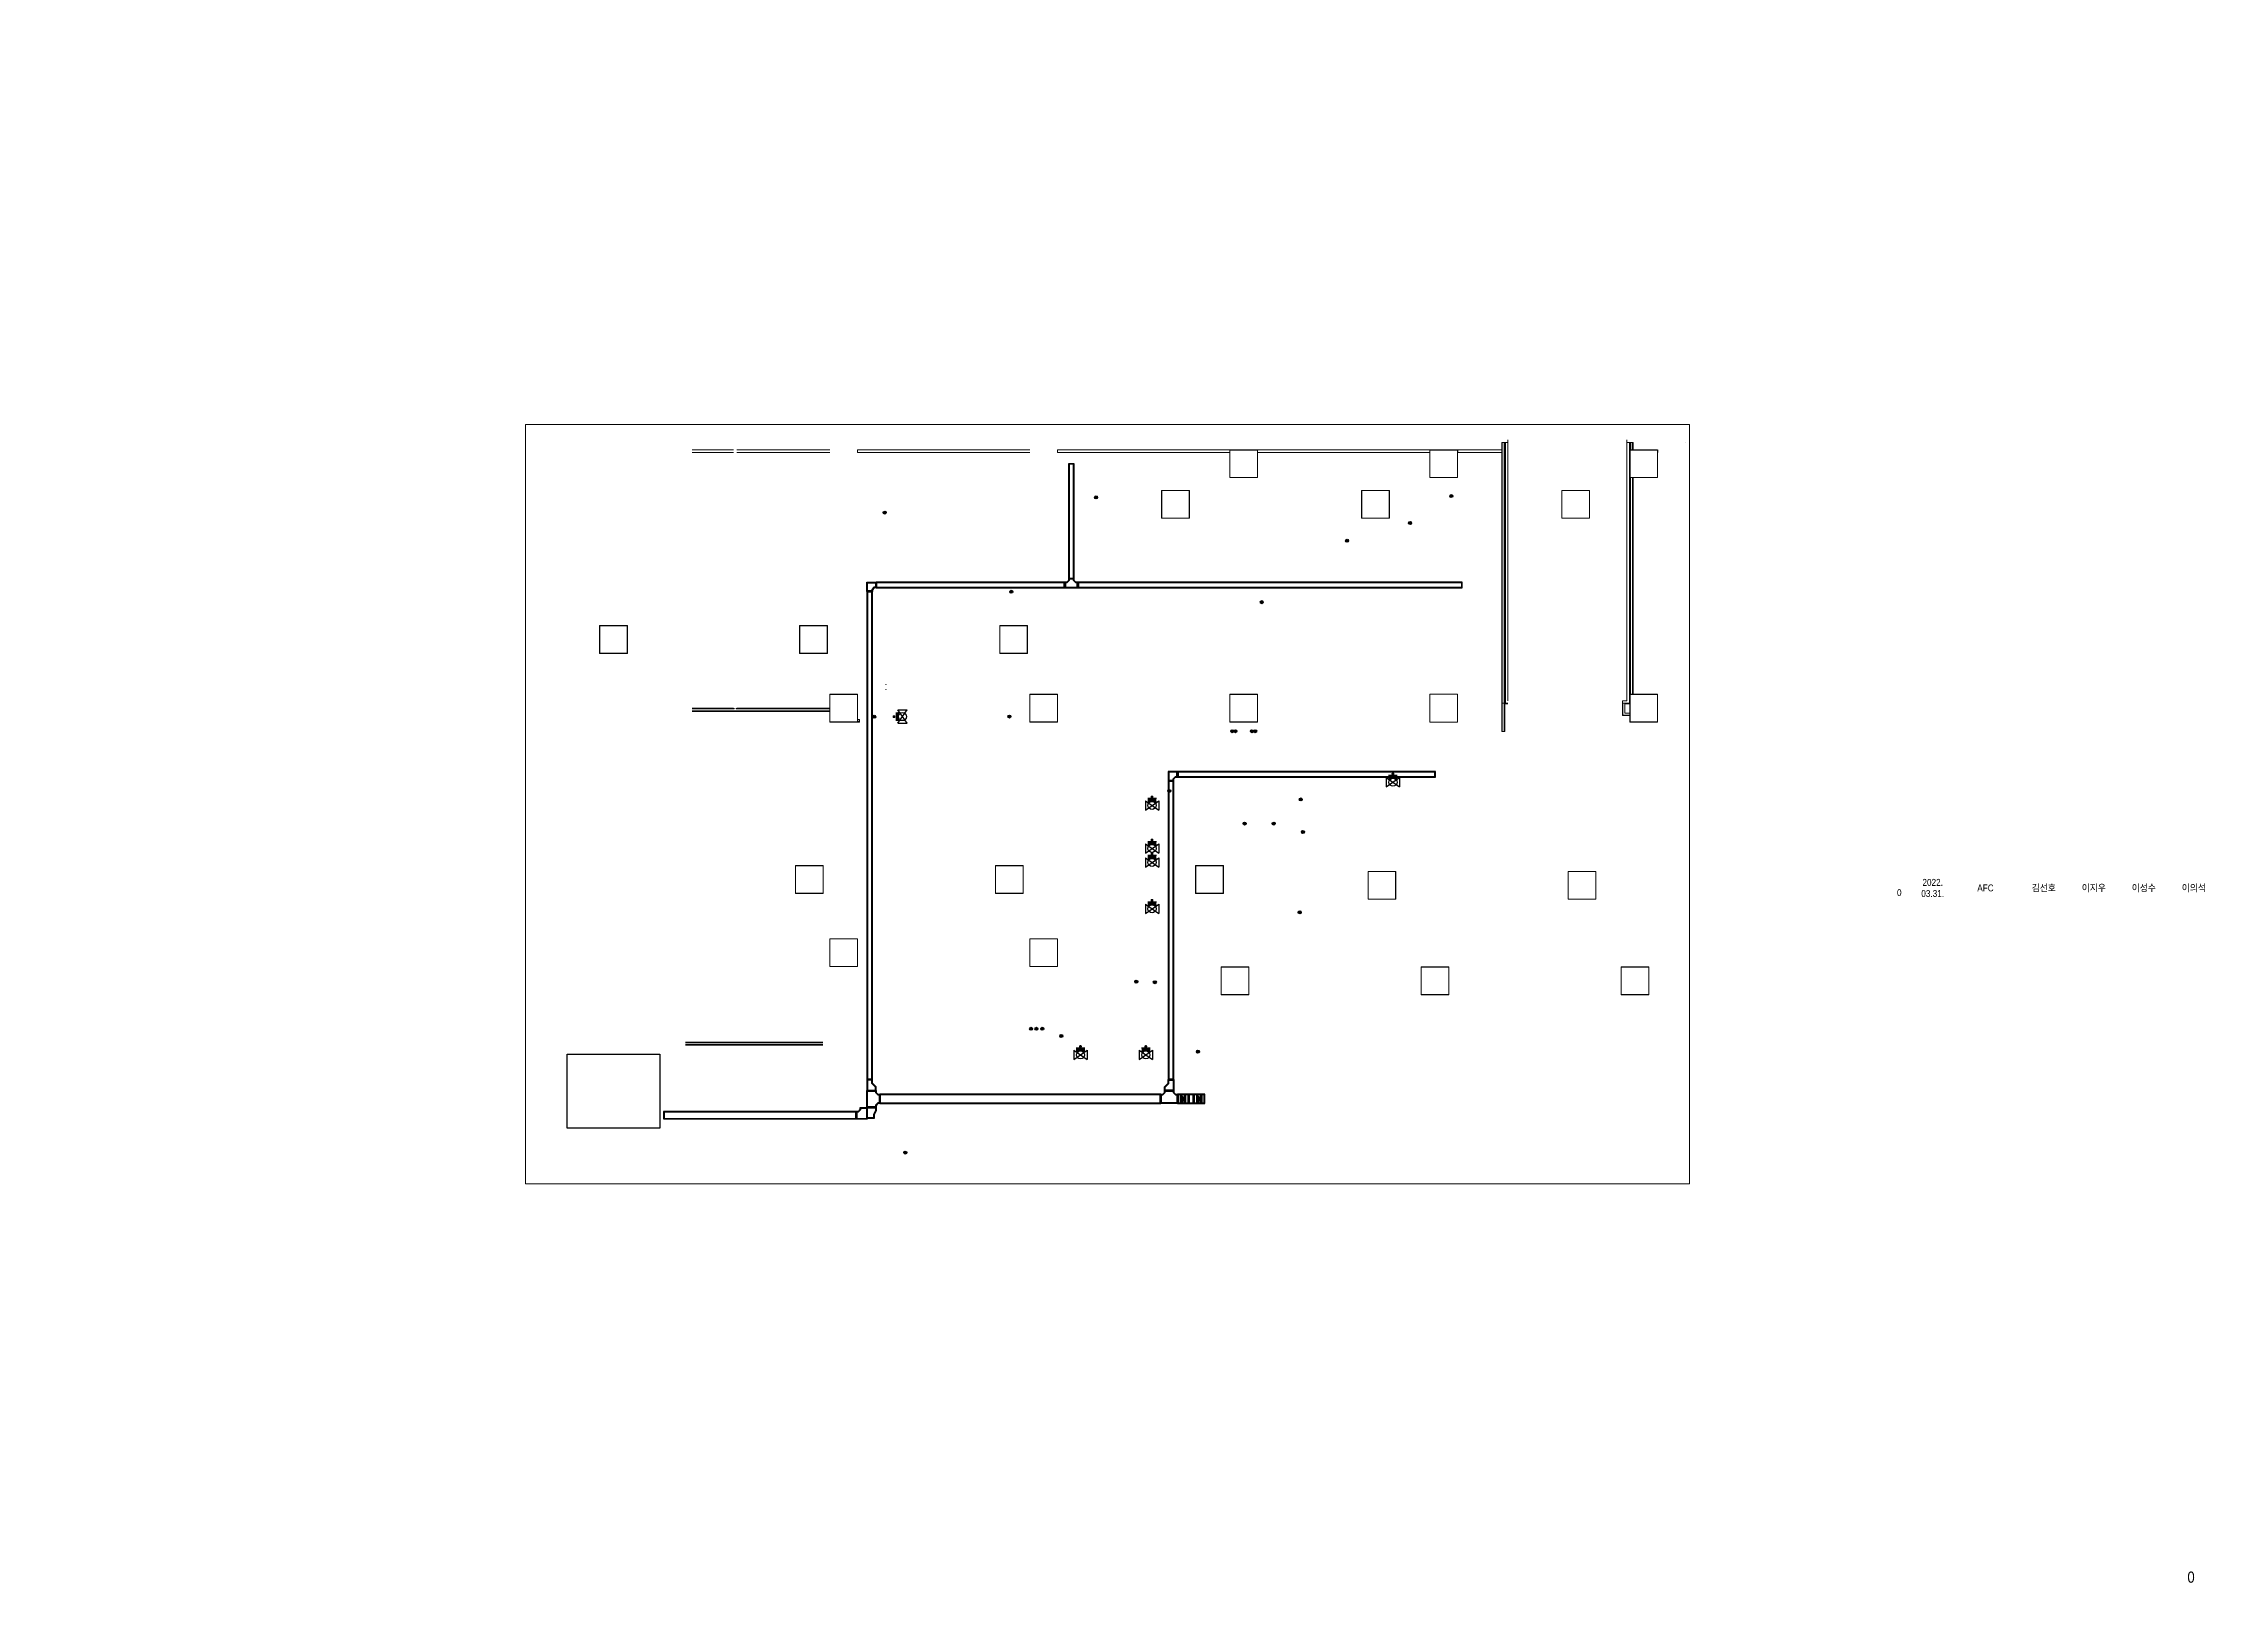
# Paper-space layout '배치1' of a CAD drawing. Header units: millimetres. Extents: x 38 to 823, y 18 to 576.
# The model-space entities are those that its viewports show. They can reach past a viewport. Long polylines and large blocks are cut down to what shows.
import ezdxf
from ezdxf.enums import TextEntityAlignment as Align

# ---------------------------------------------------------------- set-up
doc = ezdxf.new("R2010")
doc.units = ezdxf.units.MM
for name, color, linetype in [('Answere', 3, 'Continuous'), ('Destination', 3, 'Continuous'), ('instrument1', 1, 'Continuous'), ('instrument2', 1, 'Continuous'), ('instrument3', 1, 'Continuous')]:
    doc.layers.add(name, color=color, linetype=linetype)
doc.layers.add('Boundary', color=50, linetype='Continuous', lineweight=0)
doc.layers.add('Obstacle', color=8, linetype='Continuous', lineweight=0)
doc.layers.get('0').off()
doc.styles.add('form-1$0$GHS', font='')
doc.styles.add('form-1$0$P3L_A_XREF_SHEET$0$A-XREF SHEET-3$0$FORM_A-PROJECT(PHASE-1)_건축$0$SAMOO', font='')
doc.styles.get('form-1$0$GHS').set_extended_font_data('Dotum')
doc.styles.get('form-1$0$P3L_A_XREF_SHEET$0$A-XREF SHEET-3$0$FORM_A-PROJECT(PHASE-1)_건축$0$SAMOO').set_extended_font_data('DotumChe')

# ---------------------------------------------------------------- blocks, each defined once
blk = doc.blocks.new('form-1$0$samoo logo')
at = {"true_color": 0x1428a0}
h = blk.add_hatch(color=164, dxfattribs=at)
h.dxf.hatch_style = 1
edge = h.paths.add_edge_path()
edge.add_spline(control_points=[(385.52, 91.82), (385.52, 89.39), (385.52, 87.02), (388.73, 87.02)], knot_values=[3, 3, 3, 3, 4, 4, 4, 4], degree=3, periodic=0)
edge.add_spline(control_points=[(388.73, 87.02), (391.94, 87.02), (391.94, 89.39), (391.94, 91.82)], knot_values=[0, 0, 0, 0, 1, 1, 1, 1], degree=3, periodic=0)
edge.add_spline(control_points=[(391.94, 91.82), (391.94, 94.28), (391.94, 96.63), (388.73, 96.63)], knot_values=[1, 1, 1, 1, 2, 2, 2, 2], degree=3, periodic=0)
edge.add_spline(control_points=[(388.73, 96.63), (385.52, 96.63), (385.52, 94.28), (385.52, 91.82)], knot_values=[2, 2, 2, 2, 3, 3, 3, 3], degree=3, periodic=0)
edge = h.paths.add_edge_path(flags=16)
edge.add_spline(control_points=[(388.73, 88.41), (387.64, 88.41), (387.5, 89.44), (387.5, 91.82)], knot_values=[0, 0, 0, 0, 1, 1, 1, 1], degree=3, periodic=0)
edge.add_spline(control_points=[(387.5, 91.82), (387.5, 94.21), (387.64, 95.24), (388.73, 95.24)], knot_values=[1, 1, 1, 1, 2, 2, 2, 2], degree=3, periodic=0)
edge.add_spline(control_points=[(388.73, 95.24), (389.83, 95.24), (389.97, 94.21), (389.97, 91.82)], knot_values=[2, 2, 2, 2, 3, 3, 3, 3], degree=3, periodic=0)
edge.add_spline(control_points=[(389.97, 91.82), (389.97, 89.44), (389.83, 88.41), (388.73, 88.41)], knot_values=[3, 3, 3, 3, 4, 4, 4, 4], degree=3, periodic=0)
edge = h.paths.add_edge_path()
edge.add_spline(control_points=[(393, 91.82), (393, 89.39), (393, 87.02), (396.21, 87.02)], knot_values=[3, 3, 3, 3, 4, 4, 4, 4], degree=3, periodic=0)
edge.add_spline(control_points=[(396.21, 87.02), (399.42, 87.02), (399.42, 89.39), (399.42, 91.82)], knot_values=[0, 0, 0, 0, 1, 1, 1, 1], degree=3, periodic=0)
edge.add_spline(control_points=[(399.42, 91.82), (399.42, 94.28), (399.42, 96.63), (396.21, 96.63)], knot_values=[1, 1, 1, 1, 2, 2, 2, 2], degree=3, periodic=0)
edge.add_spline(control_points=[(396.21, 96.63), (393, 96.63), (393, 94.28), (393, 91.82)], knot_values=[2, 2, 2, 2, 3, 3, 3, 3], degree=3, periodic=0)
edge = h.paths.add_edge_path(flags=16)
edge.add_spline(control_points=[(394.98, 91.82), (394.98, 94.21), (395.12, 95.24), (396.21, 95.24)], knot_values=[1, 1, 1, 1, 2, 2, 2, 2], degree=3, periodic=0)
edge.add_spline(control_points=[(396.21, 95.24), (397.31, 95.24), (397.45, 94.21), (397.45, 91.82)], knot_values=[2, 2, 2, 2, 3, 3, 3, 3], degree=3, periodic=0)
edge.add_spline(control_points=[(397.45, 91.82), (397.45, 89.44), (397.31, 88.41), (396.21, 88.41)], knot_values=[3, 3, 3, 3, 4, 4, 4, 4], degree=3, periodic=0)
edge.add_spline(control_points=[(396.21, 88.41), (395.12, 88.41), (394.98, 89.44), (394.98, 91.82)], knot_values=[0, 0, 0, 0, 1, 1, 1, 1], degree=3, periodic=0)
h.paths.add_polyline_path([(371.73, 96.47), (369.16, 96.47), (366.58, 87.17), (368.5, 87.17), (369.03, 89.23), (371.69, 89.23), (372.2, 87.17), (374.25, 87.17)])
h.paths.add_polyline_path([(369.42, 90.66), (370.31, 94.68), (370.33, 94.68), (371.27, 90.66)], flags=16)
h.paths.add_polyline_path([(376.97, 94.35), (377, 94.35), (378.7, 87.17), (380.56, 87.17), (382.35, 94.35), (382.37, 94.35), (382.37, 87.17), (384.27, 87.17), (384.27, 96.47), (381.24, 96.47), (379.69, 90.15), (379.67, 90.15), (378.21, 96.47), (375.08, 96.47), (375.08, 87.17), (376.97, 87.17)])
edge = h.paths.add_edge_path()
edge.add_line((362.01, 90.04), (360.06, 90.04))
edge.add_arc((364.81, 89.67), 4.76, 175.4796, 189.6937)
edge.add_arc((362.31, 89.22), 2.23, 189.1589, 220.4728)
edge.add_arc((362.19, 89.23), 2.14, 222.9262, 255.5388)
edge.add_arc((362.75, 91.3), 4.29, 255.0865, 270.8586)
edge.add_arc((362.91, 93.58), 6.57, 269.212, 279.7211)
edge.add_arc((363.57, 89.91), 2.83, 279.167, 304.0054)
edge.add_arc((363.98, 89.2), 2.02, 305.6011, 340.7089)
edge.add_arc((362.64, 89.64), 3.43, 341.1117, 361.0829)
edge.add_arc((363.57, 89.76), 2.5, 358.7145, 395.835)
edge.add_arc((362.5, 88.8), 3.93, 38.1556, 60.8724)
edge.add_line((364.42, 92.23), (363.11, 92.96))
edge.add_arc((364.61, 95.55), 2.99, 224.5025, 240.0782, ccw=False)
edge.add_arc((363.27, 94.25), 1.12, 180.2887, 224.7173, ccw=False)
edge.add_arc((363.15, 94.3), 1, 137.2985, 183.221, ccw=False)
edge.add_arc((363.1, 94.2), 1.04, 86.8718, 131.2736, ccw=False)
edge.add_arc((363.21, 94.48), 0.759, 22.2023, 94.3009, ccw=False)
edge.add_arc((362.39, 94.13), 1.65, 6.0141, 22.6528, ccw=False)
edge.add_arc((360.18, 93.86), 3.88, -0.4664, 6.5417, ccw=False)
edge.add_line((364.06, 93.83), (365.95, 93.83))
edge.add_arc((361.15, 94.17), 4.82, 356.0197, 362.6764)
edge.add_arc((362.62, 94.24), 3.34, 2.5963, 12.2217)
edge.add_arc((363.9, 94.56), 2.02, 11.0812, 43.9085)
edge.add_arc((364.02, 94.61), 1.9, 45.1594, 62.6131)
edge.add_line((364.89, 96.3), (364.63, 96.42))
edge.add_line((364.63, 96.42), (364.35, 96.5))
edge.add_arc((363.43, 92.91), 3.71, 75.5494, 84.2195)
edge.add_line((363.8, 96.6), (363.52, 96.62))
edge.add_line((363.52, 96.62), (363.24, 96.63))
edge.add_arc((363.23, 90.36), 6.27, 89.8764, 95.1072)
edge.add_arc((363.07, 92.05), 4.58, 95.0568, 102.2322)
edge.add_arc((362.64, 93.82), 2.75, 101.2143, 125.4679)
edge.add_arc((362.24, 94.45), 2.01, 126.7236, 160.1798)
edge.add_arc((363.38, 94.07), 3.21, 160.7283, 181.0643)
edge.add_arc((362.58, 93.98), 2.41, 179.1347, 217.6883)
edge.add_arc((364.07, 95.28), 4.39, 219.3256, 239.5317)
edge.add_arc((51.65, -430.28), 607.03, 59.12713, 59.26854, ccw=False)
edge.add_arc((361.43, 87.95), 3.27, 44.4373, 58.5437, ccw=False)
edge.add_arc((362.98, 89.44), 1.12, 1.0957, 45.3593, ccw=False)
edge.add_arc((362.95, 89.41), 1.15, -38.0252, 2.8082, ccw=False)
edge.add_arc((363.24, 89.23), 0.81, 289.5443, 318.6363, ccw=False)
edge.add_arc((363.13, 89.57), 1.17, 269.1928, 289.2013, ccw=False)
edge.add_arc((363.1, 90.23), 1.82, 261.525, 270.3151, ccw=False)
edge.add_arc((363, 89.55), 1.14, 247.5979, 261.6823, ccw=False)
edge.add_arc((362.86, 89.22), 0.773, 203.5055, 247.6646, ccw=False)
edge.add_arc((363.74, 89.57), 1.72, 183.1929, 202.5464, ccw=False)
edge.add_arc((368.91, 89.97), 6.9, 179.3532, 184.1124, ccw=False)
edge.add_line((362.01, 90.04), (360.06, 90.04))
edge.add_line((360.06, 90.04), (362.01, 90.04))
blk = doc.blocks.new('form-1')
for p, q in [((701, 277), (701, 267)), ((711, 267), (706, 277)), ((801, 32), (801, 20))]:
    blk.add_line(p, q)
at = {"const_width": 2}
blk.add_lwpolyline([(39, 19), (822, 19), (822, 575), (39, 575)], close=True, dxfattribs=at)
for points in [[(38, 576), (823, 576), (823, 18), (38, 18)], [(40, 574), (821, 574), (821, 20), (40, 20)]]:
    blk.add_lwpolyline(points, close=True)
at = {"xscale": 1.6, "yscale": 1.6, "zscale": 1.6}
blk.add_blockref('form-1$0$samoo logo', (153.53, 36.4), dxfattribs=at)
at = {"style": 'form-1$0$P3L_A_XREF_SHEET$0$A-XREF SHEET-3$0$FORM_A-PROJECT(PHASE-1)_건축$0$SAMOO'}
for s, p in [('NO.', (703.56, 128.96)), ('21029', (709.69, 128.96))]:
    blk.add_text(s, height=3, dxfattribs=at).set_placement(p)
at = {"layer": 'Destination', "style": 'form-1$0$GHS', "width": 0.9}
for s, p in [('2022.', (718, 274)), ('03.31.', (718, 270))]:
    blk.add_text(s, height=2.5, dxfattribs=at).set_placement(p, align=Align.MIDDLE)
for s, height, p in [('0', 2.5, (705.98, 270.34)), ('AFC', 2.5, (737, 272)), ('김선호', 2.5, (758, 272)), ('이지우', 2.5, (776, 272)), ('이성수', 2.5, (794, 272)), ('이의석', 2.5, (812, 272)), ('0', 4, (811, 23.85))]:
    blk.add_text(s, height=height, dxfattribs=at).set_placement(p, align=Align.MIDDLE_CENTER)
blk = doc.blocks.new('P4_FAB_INST_WIRING_1F$0$VALVE_PH4')
at = {"layer": 'instrument1'}
for p, q in [((508575, 3278), (509295, 3782)), ((508575, 3782), (509295, 3278)), ((508575, 3782), (508575, 3278)), ((508699, 3749), (509170, 3749)), ((509295, 3782), (509295, 3278))]:
    blk.add_line(p, q, dxfattribs=at)
at = {"layer": 'instrument1', "const_width": 79.4}
blk.add_lwpolyline([(508972, 3984, -1), (508893, 3984, -1)], format="xyb", close=True, dxfattribs=at)
at = {"layer": 'instrument1'}
blk.add_circle((508935, 3530), 218, dxfattribs=at)
blk.add_solid([(508699, 3895), (509170, 3895), (508699, 3749), (509170, 3749)], dxfattribs=at)
blk = doc.blocks.new('P4_FAB_INST_WIRING_1F$0$P3_PH1')
at = {"color": 1}
for p, q in [((360, 252), (-360, -252)), ((360, -252), (-360, 252)), ((-360, -252), (-360, 252)), ((360, -252), (360, 252)), ((235, -218), (-235, -218)), ((-235, -365), (235, -365))]:
    blk.add_line(p, q, dxfattribs=at)
at = {"color": 1, "const_width": 80}
blk.add_lwpolyline([(-38, -454, -1), (42, -454, -1)], format="xyb", close=True, dxfattribs=at)
at = {"color": 1}
blk.add_circle((0, 0), 218, dxfattribs=at)
blk.add_solid([(235, -365), (-235, -365), (235, -218), (-235, -218)], dxfattribs=at)
blk = doc.blocks.new('P4_FAB_ARCH_1F$0$Form Plate_ V_ Shared - Form Plate_LFC_ SS275_7T_1500 x 1500-2081056-_EXPORT_ 1F XREF')
at = {"layer": 'Obstacle'}
for p, q in [((750, 750), (-750, 750)), ((-750, 750), (-750, -750)), ((-743, -743), (-743, 743)), ((-743, 743), (743, 743)), ((743, 743), (743, -743)), ((750, -750), (750, 750)), ((-750, -750), (750, -750)), ((743, -743), (-743, -743))]:
    blk.add_line(p, q, dxfattribs=at)

msp = doc.modelspace()

# ---------------------------------------------------------------- hatches: boundary and pattern name
at = {"layer": 'instrument2'}
h = msp.add_hatch(color=256, dxfattribs=at)
edge = h.paths.add_edge_path()
edge.add_arc((202018, 198965), 82.1, 0, 360)
h = msp.add_hatch(color=256, dxfattribs=at)
edge = h.paths.add_edge_path()
edge.add_arc((202018, 198965), 82.1, 0, 360)
h = msp.add_hatch(color=256, dxfattribs=at)
edge = h.paths.add_edge_path()
edge.add_arc((202018, 198965), 82.1, 0, 360)
h = msp.add_hatch(color=256, dxfattribs=at)
edge = h.paths.add_edge_path()
edge.add_arc((202018, 198965), 82.1, 0, 360)
h = msp.add_hatch(color=256, dxfattribs=at)
edge = h.paths.add_edge_path()
edge.add_arc((213430, 199786), 82.1, 0, 360)
h = msp.add_hatch(color=256, dxfattribs=at)
edge = h.paths.add_edge_path()
edge.add_arc((213430, 199786), 82.1, 0, 360)
h = msp.add_hatch(color=256, dxfattribs=at)
edge = h.paths.add_edge_path()
edge.add_arc((213430, 199786), 82.1, 0, 360)
h = msp.add_hatch(color=256, dxfattribs=at)
edge = h.paths.add_edge_path()
edge.add_arc((213430, 199786), 82.1, 0, 360)
h = msp.add_hatch(color=256, dxfattribs=at)
edge = h.paths.add_edge_path()
edge.add_arc((232607, 199853), 82.1, 0, 360)
h = msp.add_hatch(color=256, dxfattribs=at)
edge = h.paths.add_edge_path()
edge.add_arc((232607, 199853), 82.1, 0, 360)
h = msp.add_hatch(color=256, dxfattribs=at)
edge = h.paths.add_edge_path()
edge.add_arc((232607, 199853), 82.1, 0, 360)
h = msp.add_hatch(color=256, dxfattribs=at)
edge = h.paths.add_edge_path()
edge.add_arc((232607, 199853), 82.1, 0, 360)
h = msp.add_hatch(color=256, dxfattribs=at)
edge = h.paths.add_edge_path()
edge.add_arc((230380, 198401), 82.1, 0, 360)
h = msp.add_hatch(color=256, dxfattribs=at)
edge = h.paths.add_edge_path()
edge.add_arc((230380, 198401), 82.1, 0, 360)
h = msp.add_hatch(color=256, dxfattribs=at)
edge = h.paths.add_edge_path()
edge.add_arc((230380, 198401), 82.1, 0, 360)
h = msp.add_hatch(color=256, dxfattribs=at)
edge = h.paths.add_edge_path()
edge.add_arc((230380, 198401), 82.1, 0, 360)
h = msp.add_hatch(color=256, dxfattribs=at)
edge = h.paths.add_edge_path()
edge.add_arc((226981, 197444), 82.1, 0, 360)
h = msp.add_hatch(color=256, dxfattribs=at)
edge = h.paths.add_edge_path()
edge.add_arc((226981, 197444), 82.1, 0, 360)
h = msp.add_hatch(color=256, dxfattribs=at)
edge = h.paths.add_edge_path()
edge.add_arc((226981, 197444), 82.1, 0, 360)
h = msp.add_hatch(color=256, dxfattribs=at)
edge = h.paths.add_edge_path()
edge.add_arc((226981, 197444), 82.1, 0, 360)
h = msp.add_hatch(color=256, dxfattribs=at)
edge = h.paths.add_edge_path()
edge.add_arc((208850, 194686), 82.1, 0, 360)
h = msp.add_hatch(color=256, dxfattribs=at)
edge = h.paths.add_edge_path()
edge.add_arc((208850, 194686), 82.1, 0, 360)
h = msp.add_hatch(color=256, dxfattribs=at)
edge = h.paths.add_edge_path()
edge.add_arc((208850, 194686), 82.1, 0, 360)
h = msp.add_hatch(color=256, dxfattribs=at)
edge = h.paths.add_edge_path()
edge.add_arc((208850, 194686), 82.1, 0, 360)
h = msp.add_hatch(color=256, dxfattribs=at)
edge = h.paths.add_edge_path()
edge.add_arc((222375, 194125), 82.1, 0, 360)
h = msp.add_hatch(color=256, dxfattribs=at)
edge = h.paths.add_edge_path()
edge.add_arc((222375, 194125), 82.1, 0, 360)
h = msp.add_hatch(color=256, dxfattribs=at)
edge = h.paths.add_edge_path()
edge.add_arc((222375, 194125), 82.1, 0, 360)
h = msp.add_hatch(color=256, dxfattribs=at)
edge = h.paths.add_edge_path()
edge.add_arc((222375, 194125), 82.1, 0, 360)
h = msp.add_hatch(color=256, dxfattribs=at)
edge = h.paths.add_edge_path()
edge.add_arc((201451, 187939), 82.1, 0, 360)
h = msp.add_hatch(color=256, dxfattribs=at)
edge = h.paths.add_edge_path()
edge.add_arc((201451, 187939), 82.1, 0, 360)
h = msp.add_hatch(color=256, dxfattribs=at)
edge = h.paths.add_edge_path()
edge.add_arc((201451, 187939), 82.1, 0, 360)
h = msp.add_hatch(color=256, dxfattribs=at)
edge = h.paths.add_edge_path()
edge.add_arc((201451, 187939), 82.1, 0, 360)
h = msp.add_hatch(color=256, dxfattribs=at)
edge = h.paths.add_edge_path()
edge.add_arc((208750, 187948), 82.1, 0, 360)
h = msp.add_hatch(color=256, dxfattribs=at)
edge = h.paths.add_edge_path()
edge.add_arc((208750, 187948), 82.1, 0, 360)
h = msp.add_hatch(color=256, dxfattribs=at)
edge = h.paths.add_edge_path()
edge.add_arc((208750, 187948), 82.1, 0, 360)
h = msp.add_hatch(color=256, dxfattribs=at)
edge = h.paths.add_edge_path()
edge.add_arc((208750, 187948), 82.1, 0, 360)
h = msp.add_hatch(color=256, dxfattribs=at)
edge = h.paths.add_edge_path()
edge.add_arc((220780, 187158), 82.1, 0, 360)
h = msp.add_hatch(color=256, dxfattribs=at)
edge = h.paths.add_edge_path()
edge.add_arc((220780, 187158), 82.1, 0, 360)
h = msp.add_hatch(color=256, dxfattribs=at)
edge = h.paths.add_edge_path()
edge.add_arc((220780, 187158), 82.1, 0, 360)
h = msp.add_hatch(color=256, dxfattribs=at)
edge = h.paths.add_edge_path()
edge.add_arc((220780, 187158), 82.1, 0, 360)
h = msp.add_hatch(color=256, dxfattribs=at)
edge = h.paths.add_edge_path()
edge.add_arc((220953, 187158), 82.1, 0, 360)
h = msp.add_hatch(color=256, dxfattribs=at)
edge = h.paths.add_edge_path()
edge.add_arc((220953, 187158), 82.1, 0, 360)
h = msp.add_hatch(color=256, dxfattribs=at)
edge = h.paths.add_edge_path()
edge.add_arc((220953, 187158), 82.1, 0, 360)
h = msp.add_hatch(color=256, dxfattribs=at)
edge = h.paths.add_edge_path()
edge.add_arc((220953, 187158), 82.1, 0, 360)
h = msp.add_hatch(color=256, dxfattribs=at)
edge = h.paths.add_edge_path()
edge.add_arc((221847, 187158), 82.1, 0, 360)
h = msp.add_hatch(color=256, dxfattribs=at)
edge = h.paths.add_edge_path()
edge.add_arc((221847, 187158), 82.1, 0, 360)
h = msp.add_hatch(color=256, dxfattribs=at)
edge = h.paths.add_edge_path()
edge.add_arc((221847, 187158), 82.1, 0, 360)
h = msp.add_hatch(color=256, dxfattribs=at)
edge = h.paths.add_edge_path()
edge.add_arc((221847, 187158), 82.1, 0, 360)
h = msp.add_hatch(color=256, dxfattribs=at)
edge = h.paths.add_edge_path()
edge.add_arc((222020, 187158), 82.1, 0, 360)
h = msp.add_hatch(color=256, dxfattribs=at)
edge = h.paths.add_edge_path()
edge.add_arc((222020, 187158), 82.1, 0, 360)
h = msp.add_hatch(color=256, dxfattribs=at)
edge = h.paths.add_edge_path()
edge.add_arc((222020, 187158), 82.1, 0, 360)
h = msp.add_hatch(color=256, dxfattribs=at)
edge = h.paths.add_edge_path()
edge.add_arc((222020, 187158), 82.1, 0, 360)
h = msp.add_hatch(color=256, dxfattribs=at)
edge = h.paths.add_edge_path()
edge.add_arc((224480, 183472), 82.1, 0, 360)
h = msp.add_hatch(color=256, dxfattribs=at)
edge = h.paths.add_edge_path()
edge.add_arc((224480, 183472), 82.1, 0, 360)
h = msp.add_hatch(color=256, dxfattribs=at)
edge = h.paths.add_edge_path()
edge.add_arc((224480, 183472), 82.1, 0, 360)
h = msp.add_hatch(color=256, dxfattribs=at)
edge = h.paths.add_edge_path()
edge.add_arc((224480, 183472), 82.1, 0, 360)
h = msp.add_hatch(color=256, dxfattribs=at)
edge = h.paths.add_edge_path()
edge.add_arc((221451, 182169), 82.1, 0, 360)
h = msp.add_hatch(color=256, dxfattribs=at)
edge = h.paths.add_edge_path()
edge.add_arc((221451, 182169), 82.1, 0, 360)
h = msp.add_hatch(color=256, dxfattribs=at)
edge = h.paths.add_edge_path()
edge.add_arc((221451, 182169), 82.1, 0, 360)
h = msp.add_hatch(color=256, dxfattribs=at)
edge = h.paths.add_edge_path()
edge.add_arc((221451, 182169), 82.1, 0, 360)
h = msp.add_hatch(color=256, dxfattribs=at)
edge = h.paths.add_edge_path()
edge.add_arc((223019, 182169), 82.1, 0, 360)
h = msp.add_hatch(color=256, dxfattribs=at)
edge = h.paths.add_edge_path()
edge.add_arc((223019, 182169), 82.1, 0, 360)
h = msp.add_hatch(color=256, dxfattribs=at)
edge = h.paths.add_edge_path()
edge.add_arc((223019, 182169), 82.1, 0, 360)
h = msp.add_hatch(color=256, dxfattribs=at)
edge = h.paths.add_edge_path()
edge.add_arc((223019, 182169), 82.1, 0, 360)
h = msp.add_hatch(color=256, dxfattribs=at)
edge = h.paths.add_edge_path()
edge.add_arc((224600, 181717), 82.1, 0, 360)
h = msp.add_hatch(color=256, dxfattribs=at)
edge = h.paths.add_edge_path()
edge.add_arc((224600, 181717), 82.1, 0, 360)
h = msp.add_hatch(color=256, dxfattribs=at)
edge = h.paths.add_edge_path()
edge.add_arc((224600, 181717), 82.1, 0, 360)
h = msp.add_hatch(color=256, dxfattribs=at)
edge = h.paths.add_edge_path()
edge.add_arc((224600, 181717), 82.1, 0, 360)
h = msp.add_hatch(color=256, dxfattribs=at)
edge = h.paths.add_edge_path()
edge.add_arc((224425, 177374), 82.1, 0, 360)
h = msp.add_hatch(color=256, dxfattribs=at)
edge = h.paths.add_edge_path()
edge.add_arc((224425, 177374), 82.1, 0, 360)
h = msp.add_hatch(color=256, dxfattribs=at)
edge = h.paths.add_edge_path()
edge.add_arc((224425, 177374), 82.1, 0, 360)
h = msp.add_hatch(color=256, dxfattribs=at)
edge = h.paths.add_edge_path()
edge.add_arc((224425, 177374), 82.1, 0, 360)
h = msp.add_hatch(color=256, dxfattribs=at)
edge = h.paths.add_edge_path()
edge.add_arc((215600, 173633), 82.1, 0, 360)
h = msp.add_hatch(color=256, dxfattribs=at)
edge = h.paths.add_edge_path()
edge.add_arc((215600, 173633), 82.1, 0, 360)
h = msp.add_hatch(color=256, dxfattribs=at)
edge = h.paths.add_edge_path()
edge.add_arc((215600, 173633), 82.1, 0, 360)
h = msp.add_hatch(color=256, dxfattribs=at)
edge = h.paths.add_edge_path()
edge.add_arc((215600, 173633), 82.1, 0, 360)
h = msp.add_hatch(color=256, dxfattribs=at)
edge = h.paths.add_edge_path()
edge.add_arc((216601, 173602), 82.1, 0, 360)
h = msp.add_hatch(color=256, dxfattribs=at)
edge = h.paths.add_edge_path()
edge.add_arc((216601, 173602), 82.1, 0, 360)
h = msp.add_hatch(color=256, dxfattribs=at)
edge = h.paths.add_edge_path()
edge.add_arc((216601, 173602), 82.1, 0, 360)
h = msp.add_hatch(color=256, dxfattribs=at)
edge = h.paths.add_edge_path()
edge.add_arc((216601, 173602), 82.1, 0, 360)
h = msp.add_hatch(color=256, dxfattribs=at)
edge = h.paths.add_edge_path()
edge.add_arc((209923, 171086), 82.1, 0, 360)
h = msp.add_hatch(color=256, dxfattribs=at)
edge = h.paths.add_edge_path()
edge.add_arc((209923, 171086), 82.1, 0, 360)
h = msp.add_hatch(color=256, dxfattribs=at)
edge = h.paths.add_edge_path()
edge.add_arc((209923, 171086), 82.1, 0, 360)
h = msp.add_hatch(color=256, dxfattribs=at)
edge = h.paths.add_edge_path()
edge.add_arc((209923, 171086), 82.1, 0, 360)
h = msp.add_hatch(color=256, dxfattribs=at)
edge = h.paths.add_edge_path()
edge.add_arc((210211, 171086), 82.1, 0, 360)
h = msp.add_hatch(color=256, dxfattribs=at)
edge = h.paths.add_edge_path()
edge.add_arc((210211, 171086), 82.1, 0, 360)
h = msp.add_hatch(color=256, dxfattribs=at)
edge = h.paths.add_edge_path()
edge.add_arc((210211, 171086), 82.1, 0, 360)
h = msp.add_hatch(color=256, dxfattribs=at)
edge = h.paths.add_edge_path()
edge.add_arc((210211, 171086), 82.1, 0, 360)
h = msp.add_hatch(color=256, dxfattribs=at)
edge = h.paths.add_edge_path()
edge.add_arc((210524, 171086), 82.1, 0, 360)
h = msp.add_hatch(color=256, dxfattribs=at)
edge = h.paths.add_edge_path()
edge.add_arc((210524, 171086), 82.1, 0, 360)
h = msp.add_hatch(color=256, dxfattribs=at)
edge = h.paths.add_edge_path()
edge.add_arc((210524, 171086), 82.1, 0, 360)
h = msp.add_hatch(color=256, dxfattribs=at)
edge = h.paths.add_edge_path()
edge.add_arc((210524, 171086), 82.1, 0, 360)
h = msp.add_hatch(color=256, dxfattribs=at)
edge = h.paths.add_edge_path()
edge.add_arc((211550, 170693), 82.1, 0, 360)
h = msp.add_hatch(color=256, dxfattribs=at)
edge = h.paths.add_edge_path()
edge.add_arc((211550, 170693), 82.1, 0, 360)
h = msp.add_hatch(color=256, dxfattribs=at)
edge = h.paths.add_edge_path()
edge.add_arc((211550, 170693), 82.1, 0, 360)
h = msp.add_hatch(color=256, dxfattribs=at)
edge = h.paths.add_edge_path()
edge.add_arc((211550, 170693), 82.1, 0, 360)
h = msp.add_hatch(color=256, dxfattribs=at)
edge = h.paths.add_edge_path()
edge.add_arc((218932, 169850), 82.1, 0, 360)
h = msp.add_hatch(color=256, dxfattribs=at)
edge = h.paths.add_edge_path()
edge.add_arc((218932, 169850), 82.1, 0, 360)
h = msp.add_hatch(color=256, dxfattribs=at)
edge = h.paths.add_edge_path()
edge.add_arc((218932, 169850), 82.1, 0, 360)
h = msp.add_hatch(color=256, dxfattribs=at)
edge = h.paths.add_edge_path()
edge.add_arc((218932, 169850), 82.1, 0, 360)
h = msp.add_hatch(color=256, dxfattribs=at)
edge = h.paths.add_edge_path()
edge.add_arc((203130, 164402), 82.1, 0, 360)
h = msp.add_hatch(color=256, dxfattribs=at)
edge = h.paths.add_edge_path()
edge.add_arc((203130, 164402), 82.1, 0, 360)
h = msp.add_hatch(color=256, dxfattribs=at)
edge = h.paths.add_edge_path()
edge.add_arc((203130, 164402), 82.1, 0, 360)
h = msp.add_hatch(color=256, dxfattribs=at)
edge = h.paths.add_edge_path()
edge.add_arc((203130, 164402), 82.1, 0, 360)
at = {"layer": 'instrument3'}
h = msp.add_hatch(color=256, dxfattribs=at)
edge = h.paths.add_edge_path()
edge.add_arc((217382, 183934), 82.1, 0, 360)
h = msp.add_hatch(color=256, dxfattribs=at)
edge = h.paths.add_edge_path()
edge.add_arc((217382, 183934), 82.1, 0, 360)
h = msp.add_hatch(color=256, dxfattribs=at)
edge = h.paths.add_edge_path()
edge.add_arc((217382, 183934), 82.1, 0, 360)
h = msp.add_hatch(color=256, dxfattribs=at)
edge = h.paths.add_edge_path()
edge.add_arc((217382, 183934), 82.1, 0, 360)

# ---------------------------------------------------------------- linework, layer by layer
at = {"layer": 'Answere'}
for p, q in [((218195, 167080, 0), (218055, 167520, 0)), ((218195, 167520, 0), (218055, 167080, 0)), ((219070, 167080, 0), (218930, 167520, 0)), ((219070, 167520, 0), (218930, 167080, 0))]:
    msp.add_line(p, q, dxfattribs=at)
for points, elevation in [([(212243, 195399), (212243, 201600), (211943, 201600), (211943, 195399)], 0), ([(212213, 195429), (212213, 201570), (211973, 201570), (211973, 195429)], 0), ([(201550, 195199), (201550, 194899), (201450, 194899), (201350, 194799), (201350, 194699), (201050, 194699), (201050, 195199)], 0), ([(201350, 168350), (201350, 194699), (201050, 194699), (201050, 168350)], 0), ([(201520, 195169), (201520, 194929), (201438, 194929), (201320, 194812), (201320, 194729), (201080, 194729), (201080, 195169)], 491), ([(201320, 168380), (201320, 194669), (201080, 194669), (201080, 168380)], 0), ([(211743, 195199), (201550, 195199), (201550, 194899), (211743, 194899)], 0), ([(211713, 195169), (201580, 195169), (201580, 194929), (211713, 194929)], 0), ([(212443, 194899), (212443, 195199), (212343, 195199), (212243, 195299), (212243, 195399), (211943, 195399), (211943, 195299), (211843, 195199), (211743, 195199), (211743, 194899)], 0), ([(212413, 194929), (212413, 195169), (212331, 195169), (212213, 195287), (212213, 195369), (211973, 195369), (211973, 195287), (211855, 195169), (211773, 195169), (211773, 194929)], 491), ([(233200, 195199), (212443, 195199), (212443, 194899), (233200, 194899)], 0), ([(233170, 195169), (212473, 195169), (212473, 194929), (233170, 194929)], 0), ([(217625, 184479), (217625, 184579), (217725, 184679), (217825, 184679), (217825, 184979), (217325, 184979), (217325, 184479)], 0), ([(217595, 184509), (217595, 184591), (217713, 184709), (217795, 184709), (217795, 184949), (217355, 184949), (217355, 184509)], 491), ([(217825, 184679), (231753, 184679), (231753, 184979), (217825, 184979)], 0), ([(217855, 184709), (231723, 184709), (231723, 184949), (217855, 184949)], 0), ([(217325, 184479), (217325, 168350), (217625, 168350), (217625, 184479)], 0), ([(217355, 184449), (217355, 168380), (217595, 168380), (217595, 184449)], 0), ([(201050, 167750), (201550, 167750), (201550, 167650), (201650, 167550), (201750, 167550), (201750, 167050), (201650, 167050), (201550, 166950), (201550, 166850), (201050, 166850)], 0), ([(201520, 167935), (201320, 168135), (201320, 168320), (201080, 168320), (201080, 167780), (201520, 167780)], -491), ([(201080, 167720), (201520, 167720), (201520, 167638), (201638, 167520), (201720, 167520), (201720, 167080), (201638, 167080), (201520, 166962), (201520, 166880), (201080, 166880)], 491), ([(201750, 167050), (216925, 167050), (216925, 167550), (201750, 167550)], 0), ([(201780, 167080), (216895, 167080), (216895, 167520), (201780, 167520)], 0), ([(216925, 167050), (216925, 167550), (217025, 167550), (217125, 167650), (217125, 167750), (217625, 167750), (217625, 167650), (217725, 167550), (217825, 167550), (217825, 167050)], 0), ([(216955, 167080), (216955, 167520), (217037, 167520), (217155, 167638), (217155, 167720), (217595, 167720), (217595, 167638), (217713, 167520), (217795, 167520), (217795, 167080)], 491), ([(217155, 167935), (217355, 168135), (217355, 168320), (217595, 168320), (217595, 167780), (217155, 167780)], -491), ([(217825, 167050), (218025, 167050), (218025, 167550), (217825, 167550)], 0), ([(217855, 167080), (217995, 167080), (217995, 167520), (217855, 167520)], 0), ([(218025, 167050), (218225, 167050), (218225, 167550), (218025, 167550)], 0), ([(218055, 167080), (218195, 167080), (218195, 167520), (218055, 167520)], 0), ([(218225, 167050), (218425, 167050), (218425, 167550), (218225, 167550)], 0), ([(218255, 167080), (218395, 167080), (218395, 167520), (218255, 167520)], 0), ([(218425, 167050), (218700, 167050), (218700, 167550), (218425, 167550)], 0), ([(218455, 167080), (218670, 167080), (218670, 167520), (218455, 167520)], 0), ([(218700, 167050), (218900, 167050), (218900, 167550), (218700, 167550)], 0), ([(218730, 167080), (218870, 167080), (218870, 167520), (218730, 167520)], 0), ([(218900, 167050), (219100, 167050), (219100, 167550), (218900, 167550)], 0), ([(218930, 167080), (219070, 167080), (219070, 167520), (218930, 167520)], 0), ([(219100, 167050), (219300, 167050), (219300, 167550), (219100, 167550)], 0), ([(219130, 167080), (219270, 167080), (219270, 167520), (219130, 167520)], 0), ([(201050, 166250), (201050, 166790), (200710, 166790), (200710, 166708), (200592, 166590), (200510, 166590), (200510, 166250)], 491), ([(201520, 166665), (201420, 166465), (201420, 166280), (201080, 166280), (201080, 166820), (201520, 166820)], -491)]:
    msp.add_lwpolyline(points, close=True, dxfattribs=dict(at, elevation=elevation))
at = {"layer": 'Answere', "elevation": 0}
for points in [[(201550, 167950), (201350, 168150), (201350, 168350), (201050, 168350), (201050, 167750), (201550, 167750), (201550, 167950)], [(217125, 167950), (217325, 168150), (217325, 168350), (217625, 168350), (217625, 167750), (217125, 167750), (217125, 167950)], [(201550, 166650), (201450, 166450), (201450, 166250), (201050, 166250), (201050, 166850), (201550, 166850), (201550, 166650)]]:
    msp.add_lwpolyline(points, dxfattribs=at)
at = {"layer": 'Answere'}
for points in [[(190080, 166220), (200480, 166220), (200480, 166620), (190080, 166620)], [(190110, 166250), (200450, 166250), (200450, 166590), (190110, 166590)]]:
    msp.add_lwpolyline(points, close=True, dxfattribs=at)
msp.add_lwpolyline([(201080, 166220), (201080, 166820), (200680, 166820), (200680, 166720), (200580, 166620), (200480, 166620), (200480, 166220), (201080, 166220)], dxfattribs=at)
at = {"layer": 'Boundary', "elevation": 0}
msp.add_lwpolyline([(182617, 203722), (245464, 203722), (245464, 162716), (182617, 162716)], close=True, dxfattribs=at)
at = {"layer": 'Destination', "elevation": 0}
msp.add_lwpolyline([(184880, 169720), (189880, 169720), (189880, 165720), (184880, 165720), (184880, 169720)], dxfattribs=at)
at = {"layer": 'instrument2'}
for centre in [(202018, 198965, 0), (202018, 198965, 0), (202018, 198965, 0), (202018, 198965, 0), (213430, 199786), (213430, 199786), (213430, 199786), (213430, 199786), (232607, 199853, 0), (232607, 199853, 0), (232607, 199853, 0), (232607, 199853, 0), (230380, 198401, 0), (230380, 198401, 0), (230380, 198401, 0), (230380, 198401, 0), (226981, 197444, 0), (226981, 197444, 0), (226981, 197444, 0), (226981, 197444, 0), (208850, 194686), (208850, 194686), (208850, 194686), (208850, 194686), (222375, 194125), (222375, 194125), (222375, 194125), (222375, 194125), (201451, 187939, 0), (201451, 187939, 0), (201451, 187939, 0), (201451, 187939, 0), (208750, 187948, 0), (208750, 187948, 0), (208750, 187948, 0), (208750, 187948, 0), (220780, 187158), (220780, 187158), (220780, 187158), (220780, 187158), (220953, 187158), (220953, 187158), (220953, 187158), (220953, 187158), (221847, 187158), (221847, 187158), (221847, 187158), (221847, 187158), (222020, 187158), (222020, 187158), (222020, 187158), (222020, 187158), (224480, 183472, 0), (224480, 183472, 0), (224480, 183472, 0), (224480, 183472, 0), (221451, 182169), (221451, 182169), (221451, 182169), (221451, 182169), (223019, 182169), (223019, 182169), (223019, 182169), (223019, 182169), (224600, 181717), (224600, 181717), (224600, 181717), (224600, 181717), (224425, 177374), (224425, 177374), (224425, 177374), (224425, 177374), (215600, 173633), (215600, 173633), (215600, 173633), (215600, 173633), (216601, 173602), (216601, 173602), (216601, 173602), (216601, 173602), (209923, 171086), (209923, 171086), (209923, 171086), (209923, 171086), (210211, 171086), (210211, 171086), (210211, 171086), (210211, 171086), (210524, 171086), (210524, 171086), (210524, 171086), (210524, 171086), (211550, 170693), (211550, 170693), (211550, 170693), (211550, 170693), (218932, 169850, 0), (218932, 169850, 0), (218932, 169850, 0), (218932, 169850, 0), (203130, 164402, 0), (203130, 164402, 0), (203130, 164402, 0), (203130, 164402, 0)]:
    msp.add_circle(centre, 82.1, dxfattribs=at)
at = {"layer": 'instrument3'}
msp.add_circle((217382, 183934), 82.1, dxfattribs=at)
msp.add_circle((217382, 183934), 82.1, dxfattribs=at)
msp.add_circle((217382, 183934), 82.1, dxfattribs=at)
msp.add_circle((217382, 183934), 82.1, dxfattribs=at)
at = {"layer": 'Obstacle'}
for p, q in [((235490, 202755), (235330, 202755)), ((235330, 202755), (235330, 188665)), ((235345, 202755), (235345, 188665)), ((235360, 202755), (235360, 188665)), ((235460, 202755), (235460, 188665)), ((235475, 202755), (235475, 188665)), ((235490, 188665), (235490, 202755)), ((235490, 202750), (235500, 202750)), ((235500, 188640), (235500, 202750)), ((235500, 202750), (235525, 202750)), ((235525, 202755), (235525, 188665)), ((235660, 202755), (235525, 202755)), ((235526, 188666), (235526, 202755)), ((235659, 188799), (235659, 202755)), ((235660, 202755), (235660, 202890)), ((235660, 188800), (235660, 202755)), ((242090, 202890), (242090, 202755)), ((242090, 202755), (242090, 188800)), ((242225, 202755), (242090, 202755)), ((242091, 188799), (242091, 202755)), ((242224, 188666), (242224, 202755)), ((242225, 188665), (242225, 202755)), ((242225, 202750), (242250, 202750)), ((242250, 202750), (242260, 202750)), ((242250, 202750), (242250, 202350)), ((242424, 202755), (242260, 202755)), ((242260, 202755), (242260, 202350)), ((242272, 202755), (242272, 202350)), ((242285, 202755), (242285, 202350)), ((242297, 202755), (242297, 202350)), ((242399, 202755), (242399, 202350)), ((242424, 202350), (242424, 202755)), ((245250, 202755), (245250, 202750)), ((191630, 202350), (193850, 202350)), ((193850, 202200), (191630, 202200)), ((194026, 202350), (199050, 202350)), ((199050, 202200), (194026, 202200)), ((200553, 202200), (200550, 202200)), ((200550, 202200), (200553, 202200)), ((200553, 202350), (209850, 202350)), ((200553, 202350), (200553, 202200)), ((209850, 202200), (200553, 202200)), ((211353, 202200), (211350, 202200)), ((211353, 202200), (211350, 202200)), ((211353, 202350), (220650, 202350)), ((211353, 202350), (211353, 202200)), ((220650, 202200), (211353, 202200)), ((222153, 202200), (222150, 202200)), ((222153, 202200), (222150, 202200)), ((222153, 202350), (231450, 202350)), ((222153, 202350), (222153, 202200)), ((231450, 202200), (222153, 202200)), ((232953, 202200), (232950, 202200)), ((232953, 202200), (232950, 202200)), ((232953, 202350), (235330, 202350)), ((232953, 202350), (232953, 202200)), ((235330, 202200), (232953, 202200)), ((235490, 202350), (235500, 202350)), ((235500, 202200), (235490, 202200)), ((235500, 202350), (235500, 202200)), ((243753, 202200), (243750, 202200)), ((243753, 202200), (243750, 202200)), ((243753, 202350), (243753, 202200)), ((242250, 200850), (242250, 189150)), ((242260, 200850), (242260, 189150)), ((242275, 189150), (242275, 200850)), ((242290, 189150), (242290, 200850)), ((242390, 189150), (242390, 200850)), ((242405, 189150), (242405, 200850)), ((242420, 189150), (242420, 200850)), ((202075, 189694), (202080, 189694)), ((202075, 189669), (202075, 189674)), ((202080, 189674), (202075, 189674)), ((202080, 189669), (202075, 189669)), ((202080, 189669), (202080, 189674)), ((202100, 189674), (202100, 189669)), ((193850, 188400), (191630, 188400)), ((193869, 188400), (193869, 188381)), ((193888, 188400), (193888, 188381)), ((193988, 188400), (193988, 188381)), ((194007, 188400), (194007, 188381)), ((199050, 188400), (194026, 188400)), ((202075, 189414), (202075, 189419)), ((202075, 189419), (202080, 189419)), ((202075, 189414), (202080, 189414)), ((202080, 189394), (202075, 189394)), ((202080, 189414), (202080, 189419)), ((202100, 189419), (202100, 189414)), ((231450, 189150), (232950, 189150)), ((231450, 187650), (231450, 189150)), ((232950, 189150), (232950, 187650)), ((235490, 188665), (235330, 188665)), ((235330, 188665), (235330, 187150)), ((235330, 188665), (235490, 188665)), ((235345, 188665), (235345, 187150)), ((235360, 188665), (235360, 187150)), ((235460, 188665), (235460, 187150)), ((235475, 188665), (235475, 187150)), ((235490, 187150), (235490, 188665)), ((235500, 188640), (235660, 188640)), ((235526, 188666), (235525, 188666)), ((235525, 188666), (235525, 188665)), ((235525, 188665), (235660, 188665)), ((235525, 188665), (235526, 188665)), ((235526, 188665), (235526, 188666)), ((235659, 188666), (235526, 188666)), ((235660, 188799), (235659, 188799)), ((235660, 188666), (235659, 188666)), ((235659, 188665), (235659, 188666)), ((235659, 188665), (235660, 188665)), ((242090, 188800), (241850, 188800)), ((241850, 188800), (241850, 188665)), ((242090, 188799), (241850, 188799)), ((242090, 188666), (241850, 188666)), ((241975, 188665), (241850, 188665)), ((241850, 188665), (241850, 188125)), ((241850, 188665), (242090, 188665)), ((241862, 188665), (241862, 188125)), ((241875, 188665), (241875, 188125)), ((241975, 188125), (241975, 188665)), ((242090, 188640), (241975, 188640)), ((242091, 188799), (242090, 188799)), ((242091, 188666), (242090, 188666)), ((242090, 188665), (242225, 188665)), ((242090, 188665), (242091, 188665)), ((242090, 188640), (242250, 188640)), ((242224, 188666), (242091, 188666)), ((242091, 188666), (242091, 188665)), ((242224, 188665), (242224, 188666)), ((242225, 188666), (242224, 188666)), ((242224, 188665), (242225, 188665)), ((242225, 188665), (242225, 188666)), ((193869, 188381), (191630, 188381)), ((193888, 188362), (191630, 188362)), ((199050, 188262), (191630, 188262)), ((199050, 188243), (191630, 188243)), ((191630, 188224), (199050, 188224)), ((193888, 188381), (193888, 188362)), ((193988, 188381), (193988, 188362)), ((199050, 188362), (193988, 188362)), ((199050, 188381), (194007, 188381)), ((200650, 187789), (200550, 187789)), ((200650, 187764), (200550, 187764)), ((200650, 187687), (200550, 187687)), ((200650, 187675), (200550, 187675)), ((200650, 187662), (200550, 187662)), ((200550, 187650), (200650, 187650)), ((200650, 187650), (200650, 187789)), ((232950, 187650), (231450, 187650)), ((235490, 188125), (235490, 188000)), ((241850, 188125), (241850, 188012)), ((241850, 188012), (241850, 188000)), ((241850, 188000), (242250, 188000)), ((241862, 188025), (241862, 188125)), ((241862, 188012), (241862, 188025)), ((242250, 188012), (241862, 188012)), ((241875, 188025), (241875, 188125)), ((242250, 188025), (241875, 188025)), ((242250, 188125), (241975, 188125)), ((235330, 187150), (235490, 187150)), ((199050, 175950), (200550, 175950)), ((199050, 174450), (199050, 175950)), ((200550, 175950), (200550, 174450)), ((200550, 174450), (199050, 174450)), ((198680, 170370), (191260, 170370)), ((191260, 170358), (198680, 170358)), ((191260, 170345), (198680, 170345)), ((191260, 170333), (198680, 170333)), ((191260, 170231), (198680, 170231)), ((191260, 170206), (198680, 170206))]:
    msp.add_line(p, q, dxfattribs=at)

# ---------------------------------------------------------------- block references
at = {"layer": 'instrument1'}
for name, p, rotation in [('P4_FAB_INST_WIRING_1F$0$VALVE_PH4', (206502, -320990), 90), ('P4_FAB_INST_WIRING_1F$0$P3_PH1', (229459, 184400), 180), ('P4_FAB_INST_WIRING_1F$0$P3_PH1', (216450, 183151), 180), ('P4_FAB_INST_WIRING_1F$0$P3_PH1', (216450, 180825), 180), ('P4_FAB_INST_WIRING_1F$0$P3_PH1', (216450, 180073), 180), ('P4_FAB_INST_WIRING_1F$0$P3_PH1', (216450, 177567), 180), ('P4_FAB_INST_WIRING_1F$0$P3_PH1', (212588, 169675), 180), ('P4_FAB_INST_WIRING_1F$0$P3_PH1', (216117, 169675), 180)]:
    msp.add_blockref(name, p, dxfattribs=dict(at, rotation=rotation))
at = {"layer": 'Obstacle'}
for p in [(221400, 201600), (232200, 201600), (243000, 201600), (217718, 199408), (228518, 199408), (239318, 199408), (187374, 192109), (198174, 192109), (208974, 192109), (199800, 188400), (210600, 188400), (221400, 188400), (243000, 188400), (197950, 179148), (208750, 179148), (219550, 179148), (228861, 178833), (239661, 178833), (210600, 175200), (220929, 173674), (231729, 173674), (242529, 173674)]:
    msp.add_blockref('P4_FAB_ARCH_1F$0$Form Plate_ V_ Shared - Form Plate_LFC_ SS275_7T_1500 x 1500-2081056-_EXPORT_ 1F XREF', p, dxfattribs=at)

psp = doc.layouts.new('배치1')

# ---------------------------------------------------------------- block references
psp.add_blockref('form-1', (0, 0))

# ---------------------------------------------------------------- viewports
at = {"layer": '0'}
psp.add_viewport(center=(397.99, 294.61), size=(576.03, 379.1428), view_center_point=(210600.27, 182084.29), view_height=56868.5707, dxfattribs=at)

doc.saveas('drawing.dxf')
